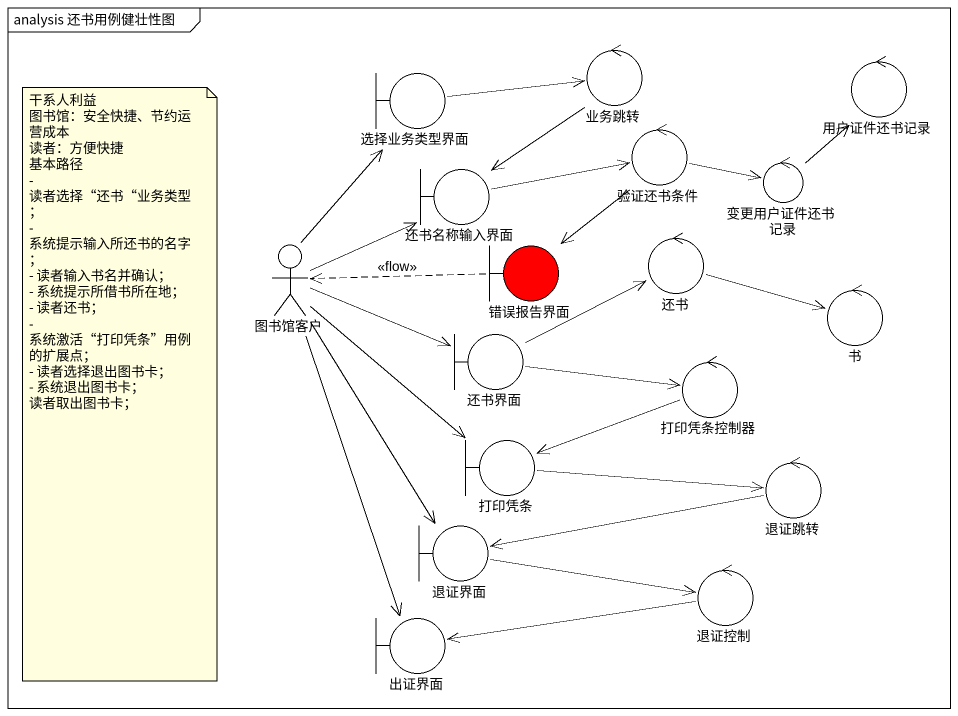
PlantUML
@startuml
mainframe analysis 还书用例健壮性图
boundary 选择业务类型界面
control 业务跳转
control 用户证件还书记录
control 验证还书条件
boundary 还书名称输入界面
control 变更用户证件还书记录
actor 图书馆客户
boundary 错误报告界面 #FF0000
control 还书
control 书
boundary 还书界面
control 打印凭条控制器
boundary 打印凭条
control 退证跳转
boundary 退证界面
control 退证控制
boundary 出证界面
选择业务类型界面 -right-> 业务跳转
业务跳转 --> 还书名称输入界面
验证还书条件 -right-> 变更用户证件还书记录
验证还书条件 --> 错误报告界面
还书名称输入界面 -right-> 验证还书条件
变更用户证件还书记录 -up-> 用户证件还书记录
图书馆客户 -up-> 选择业务类型界面
图书馆客户 -up-> 还书名称输入界面
图书馆客户 -right-> 还书界面
图书馆客户 --> 打印凭条
图书馆客户 --> 退证界面
图书馆客户 --> 出证界面
错误报告界面 .left.> 图书馆客户 : <<flow>>
还书 -right-> 书
还书界面 -right-> 还书
还书界面 -right-> 打印凭条控制器
打印凭条控制器 -left-> 打印凭条
打印凭条 -right-> 退证跳转
退证跳转 -left-> 退证界面
退证界面 -right-> 退证控制
退证控制 -left-> 出证界面
note as N1
  干系人利益
  图书馆：安全快捷、节约运营成本
  读者：方便快捷
  基本路径
  - 读者选择“还书“业务类型；
  - 系统提示输入所还书的名字；
  - 读者输入书名并确认；
  - 系统提示所借书所在地；
  - 读者还书；
  - 系统激活“打印凭条”用例的扩展点；
  - 读者选择退出图书卡；
  - 系统退出图书卡；
  读者取出图书卡；
end note
@enduml
